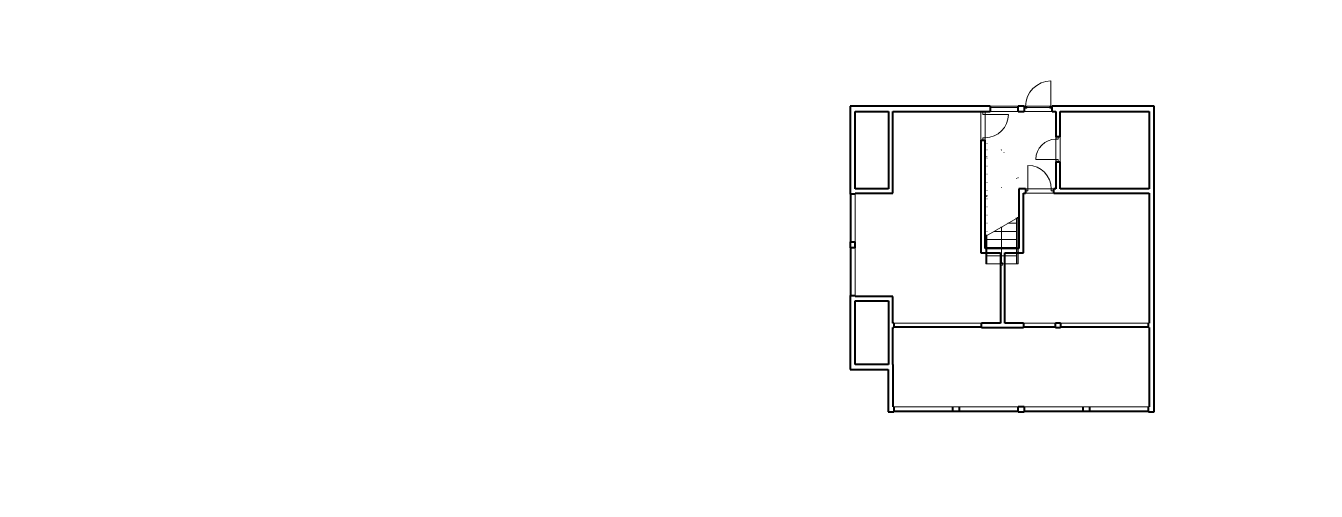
# Model space of a CAD drawing. Header units: millimetres. Extents: x 0 to 6720, y 0 to 401.
# Drawn here: x 0 to 823, y 0 to 297 of the extents above; entities that cross this region are included whole.
import ezdxf

# ---------------------------------------------------------------- set-up
doc = ezdxf.new("R2010")
doc.units = ezdxf.units.MM
for name, pattern in [('K5LT32773', [0]), ('K5LT32775', [250, 62.5, -62.5, 62.5, -62.5]), ('K5LT32776', [0]), ('K5LT32777', [25.2, 0.2, -25]), ('K5LT_BASIC', [0])]:
    doc.linetypes.add(name, pattern=pattern)
doc.layers.add('Системный слой', color=7, linetype='Continuous')

# ---------------------------------------------------------------- blocks, each defined once
blk = doc.blocks.new('U0')
at = {"layer": 'Системный слой', "color": 5, "linetype": 'K5LT32777', "lineweight": 18}
for p, q in [((612.47, 162.83), (612.47, 221.82)), ((613.27, 163.29), (613.27, 221.82)), ((613.27, 221.82), (632.07, 221.82)), ((613.27, 217.82), (632.07, 217.82)), ((622.47, 217.82), (620.71, 216.05)), ((624.24, 216.05), (620.71, 216.05)), ((622.47, 217.82), (624.24, 216.05)), ((622.47, 168.6), (622.47, 216.05)), ((632.07, 174.14), (632.07, 221.82)), ((632.87, 174.6), (632.87, 221.82)), ((633.07, 174.72), (633.07, 221.82)), ((613.27, 212.62), (632.07, 212.62)), ((613.27, 207.42), (632.07, 207.42)), ((613.27, 202.22), (632.07, 202.22)), ((613.27, 197.02), (632.07, 197.02)), ((613.27, 191.82), (632.07, 191.82)), ((613.27, 186.62), (632.07, 186.62)), ((613.27, 181.42), (632.07, 181.42)), ((613.27, 176.22), (632.07, 176.22)), ((613.27, 171.02), (626.66, 171.02)), ((613.27, 165.82), (617.65, 165.82))]:
    blk.add_line(p, q, dxfattribs=at)
at = {"layer": 'Системный слой', "color": 5, "linetype": 'K5LT32776', "lineweight": 18}
for p, q in [((612.47, 162.83), (633.07, 174.72)), ((632.07, 145.02), (632.07, 174.14)), ((632.87, 145.02), (632.87, 174.6)), ((633.07, 145.02), (633.07, 174.72)), ((617.65, 165.82), (632.07, 165.82)), ((622.47, 145.02), (622.47, 168.6)), ((626.66, 171.02), (632.07, 171.02)), ((612.47, 145.02), (612.47, 162.83)), ((613.27, 145.02), (613.27, 163.29)), ((613.27, 160.62), (632.07, 160.62)), ((613.27, 155.42), (632.07, 155.42)), ((613.27, 150.22), (632.07, 150.22)), ((633.07, 145.02), (612.47, 145.02))]:
    blk.add_line(p, q, dxfattribs=at)
blk.add_circle((622.47, 145.02), 1, dxfattribs=at)
at = {"layer": 'Системный слой'}
blk.add_point((633.07, 152.62), dxfattribs=at)

msp = doc.modelspace()

# ---------------------------------------------------------------- linework, layer by layer
at = {"layer": 'Системный слой', "color": 7, "linetype": 'K5LT32773', "lineweight": 18}
for p, q in [((654.07328, 245.57617), (654.07328, 261.77617)), ((610.67328, 242.01616), (610.67328, 240.45616)), ((612.03328, 242.01616), (610.67328, 242.01616)), ((610.67328, 240.45616), (612.03328, 240.45616)), ((612.03328, 240.45616), (612.03328, 242.01616)), ((612.03328, 240.45616), (626.91328, 240.45616)), ((615.27328, 245.61617), (633.07328, 245.61617)), ((615.27328, 245.61617), (633.07328, 245.61617)), ((633.07328, 244.87617), (615.27328, 244.87617)), ((633.07328, 244.87617), (615.27328, 244.87617)), ((615.27328, 242.41617), (633.07328, 242.41617)), ((615.27328, 242.41617), (633.07328, 242.41617)), ((637.07328, 245.61617), (654.87328, 245.61617)), ((638.63328, 245.57617), (637.07328, 245.57617)), ((637.07328, 245.57617), (637.07328, 244.41617)), ((654.87328, 244.87617), (637.07328, 244.87617)), ((637.07328, 244.41617), (638.63328, 244.41617)), ((637.07328, 242.41617), (654.87328, 242.41617)), ((638.63328, 244.41617), (638.63328, 245.57617)), ((654.87328, 245.57617), (653.31328, 245.57617)), ((653.31328, 245.57617), (653.31328, 244.41617)), ((653.31328, 244.41617), (654.87328, 244.41617)), ((654.87328, 244.41617), (654.87328, 245.57617)), ((610.67328, 225.57616), (610.67328, 224.01616)), ((612.03328, 225.57616), (610.67328, 225.57616)), ((610.67328, 224.01616), (612.03328, 224.01616)), ((612.03328, 224.01616), (612.03328, 225.57616)), ((658.67328, 226.21616), (657.31328, 226.21616)), ((657.31328, 226.21616), (657.31328, 224.65616)), ((657.31328, 224.65616), (658.67328, 224.65616)), ((658.67328, 224.65616), (658.67328, 226.21616)), ((639.43328, 192.97617), (639.43328, 207.85617)), ((657.31328, 211.77616), (644.43328, 211.77616)), ((658.67328, 211.77616), (657.31328, 211.77616)), ((657.31328, 211.77616), (657.31328, 210.21616)), ((657.31328, 210.21616), (658.67328, 210.21616)), ((658.67328, 210.21616), (658.67328, 211.77616)), ((526.07328, 159.21617), (526.07328, 189.61617)), ((526.69328, 189.61617), (526.69328, 159.21617)), ((529.27328, 159.21617), (529.27328, 189.61617)), ((639.43328, 192.97617), (637.87328, 192.97617)), ((637.87328, 192.97617), (637.87328, 191.61617)), ((637.87328, 191.61617), (639.43328, 191.61617)), ((639.43328, 191.61617), (639.43328, 192.97617)), ((655.87328, 192.97617), (654.31328, 192.97617)), ((654.31328, 192.97617), (654.31328, 191.61617)), ((654.31328, 191.61617), (655.87328, 191.61617)), ((655.87328, 191.61617), (655.87328, 192.97617)), ((526.07328, 124.81617), (526.07328, 155.21617)), ((526.69328, 155.21617), (526.69328, 124.81617)), ((529.27328, 124.81617), (529.27328, 155.21617)), ((609.87328, 107.21617), (553.87328, 107.21617)), ((657.07328, 107.21617), (636.67328, 107.21617)), ((716.27328, 107.21617), (660.27328, 107.21617)), ((553.87328, 105.13617), (609.87328, 105.13617)), ((609.87328, 104.41617), (553.87328, 104.41617)), ((636.67328, 105.13617), (657.07328, 105.13617)), ((657.07328, 104.41617), (636.67328, 104.41617)), ((660.27328, 105.13617), (716.27328, 105.13617)), ((716.27328, 104.41617), (660.27328, 104.41617)), ((633.07328, 53.81617), (553.87328, 53.81617)), ((591.47328, 53.81617), (553.87328, 53.81617)), ((553.87328, 51.35617), (633.07328, 51.35617)), ((553.87328, 51.35617), (591.47328, 51.35617)), ((633.07328, 50.61617), (553.87328, 50.61617)), ((591.47328, 50.61617), (553.87328, 50.61617)), ((633.07328, 53.81617), (595.47328, 53.81617)), ((595.47328, 51.35617), (633.07328, 51.35617)), ((633.07328, 50.61617), (595.47328, 50.61617)), ((716.27328, 53.81617), (637.07328, 53.81617)), ((674.67328, 53.81617), (637.07328, 53.81617)), ((637.07328, 51.35617), (716.27328, 51.35617)), ((637.07328, 51.35617), (674.67328, 51.35617)), ((716.27328, 50.61617), (637.07328, 50.61617)), ((674.67328, 50.61617), (637.07328, 50.61617)), ((716.27328, 53.81617), (678.67328, 53.81617)), ((678.67328, 51.35617), (716.27328, 51.35617)), ((716.27328, 50.61617), (678.67328, 50.61617))]:
    msp.add_line(p, q, dxfattribs=at)
at = {"layer": 'Системный слой', "color": 5, "linetype": 'K5LT_BASIC', "lineweight": 40}
for p, q in [((526.07328, 245.61617), (526.07328, 189.61617)), ((615.27328, 245.61617), (526.07328, 245.61617)), ((529.27328, 193.01617), (529.27328, 242.41617)), ((529.27328, 242.41617), (550.47328, 242.41617)), ((550.47328, 242.41617), (550.47328, 193.01617)), ((553.27328, 190.21617), (553.27328, 242.41617)), ((553.27328, 242.41617), (609.27328, 242.41617)), ((609.27328, 242.41617), (609.27328, 242.01616)), ((612.07328, 242.01616), (609.27328, 242.01616)), ((612.07328, 242.41617), (615.27328, 242.41617)), ((612.07328, 242.01616), (612.07328, 242.41617)), ((615.27328, 245.61617), (615.27328, 242.41617)), ((615.27328, 245.61617), (615.27328, 242.41617)), ((633.07328, 242.41617), (633.07328, 245.61617)), ((633.07328, 242.41617), (633.07328, 245.61617)), ((637.07328, 245.61617), (633.07328, 245.61617)), ((633.07328, 242.41617), (637.07328, 242.41617)), ((637.07328, 245.61617), (637.07328, 242.41617)), ((637.07328, 245.61617), (637.07328, 242.41617)), ((654.87328, 242.41617), (654.87328, 245.61617)), ((654.87328, 242.41617), (654.87328, 245.61617)), ((719.87328, 245.61617), (654.87328, 245.61617)), ((654.87328, 242.41617), (657.27328, 242.41617)), ((657.27328, 242.41617), (657.27328, 226.21616)), ((660.07328, 242.41617), (716.67328, 242.41617)), ((660.07328, 226.21616), (660.07328, 242.41617)), ((716.67328, 242.41617), (716.67328, 193.01617)), ((719.87328, 50.61617), (719.87328, 245.61617)), ((609.27328, 224.01616), (612.07328, 224.01616)), ((609.27328, 224.01616), (609.27328, 152.01617)), ((612.07328, 154.81617), (612.07328, 224.01616)), ((660.07328, 226.21616), (657.27328, 226.21616)), ((657.27328, 210.21616), (660.07328, 210.21616)), ((657.27328, 210.21616), (657.27328, 193.01617)), ((660.07328, 193.01617), (660.07328, 210.21616)), ((529.27328, 189.61617), (526.07328, 189.61617)), ((550.47328, 193.01617), (529.27328, 193.01617)), ((529.27328, 189.61617), (529.27328, 190.21617)), ((529.27328, 190.21617), (553.27328, 190.21617)), ((637.87328, 193.01617), (633.67328, 193.01617)), ((633.67328, 193.01617), (633.67328, 154.81617)), ((636.47328, 190.21617), (637.87328, 190.21617)), ((636.47328, 152.01617), (636.47328, 190.21617)), ((637.87328, 193.01617), (637.87328, 190.21617)), ((655.87328, 190.21617), (655.87328, 193.01617)), ((657.27328, 193.01617), (655.87328, 193.01617)), ((655.87328, 190.21617), (716.67328, 190.21617)), ((716.67328, 193.01617), (660.07328, 193.01617)), ((716.67328, 190.21617), (716.67328, 107.21617)), ((526.07328, 159.21617), (529.27328, 159.21617)), ((526.07328, 159.21617), (526.07328, 155.21617)), ((529.27328, 155.21617), (529.27328, 159.21617)), ((529.27328, 155.21617), (526.07328, 155.21617)), ((609.27328, 152.01617), (621.87328, 152.01617)), ((633.67328, 154.81617), (612.07328, 154.81617)), ((621.87328, 152.01617), (621.87328, 107.21617)), ((624.67328, 152.01617), (636.47328, 152.01617)), ((624.67328, 107.21617), (624.67328, 152.01617)), ((526.07328, 124.81617), (529.27328, 124.81617)), ((526.07328, 124.81617), (526.07328, 77.61617)), ((529.27328, 124.21618), (529.27328, 124.81617)), ((553.27328, 124.21618), (529.27328, 124.21618)), ((553.27328, 107.21617), (553.27328, 124.21618)), ((529.27328, 80.81617), (529.27328, 121.41618)), ((529.27328, 121.41618), (550.47328, 121.41618)), ((550.47328, 121.41618), (550.47328, 80.81617)), ((553.87328, 107.21617), (553.27328, 107.21617)), ((553.87328, 107.21617), (553.87328, 104.41617)), ((609.87328, 104.41617), (609.87328, 107.21617)), ((621.87328, 107.21617), (609.87328, 107.21617)), ((636.67328, 107.21617), (624.67328, 107.21617)), ((636.67328, 107.21617), (636.67328, 104.41617)), ((657.07328, 104.41617), (657.07328, 107.21617)), ((660.27328, 107.21617), (657.07328, 107.21617)), ((660.27328, 107.21617), (660.27328, 104.41617)), ((716.27328, 104.41617), (716.27328, 107.21617)), ((716.67328, 107.21617), (716.27328, 107.21617)), ((553.27328, 104.41617), (553.87328, 104.41617)), ((553.27328, 80.81617), (553.27328, 104.41617)), ((609.87328, 104.41617), (636.67328, 104.41617)), ((657.07328, 104.41617), (660.27328, 104.41617)), ((716.27328, 104.41617), (716.67328, 104.41617)), ((716.67328, 104.41617), (716.67328, 53.81617)), ((526.07328, 77.61617), (550.27328, 77.61617)), ((550.47328, 80.81617), (529.27328, 80.81617)), ((550.27328, 77.61617), (550.27328, 50.61617)), ((553.47328, 80.81617), (553.27328, 80.81617)), ((553.47328, 53.81617), (553.47328, 80.81617)), ((550.27328, 50.61617), (553.87328, 50.61617)), ((553.87328, 53.81617), (553.47328, 53.81617)), ((553.87328, 53.81617), (553.87328, 50.61617)), ((553.87328, 53.81617), (553.87328, 50.61617)), ((591.47328, 50.61617), (591.47328, 53.81617)), ((595.47328, 53.81617), (595.47328, 50.61617)), ((633.07328, 50.61617), (633.07328, 53.81617)), ((633.07328, 50.61617), (633.07328, 53.81617)), ((637.07328, 53.81617), (633.07328, 53.81617)), ((633.07328, 50.61617), (637.07328, 50.61617)), ((637.07328, 53.81617), (637.07328, 50.61617)), ((637.07328, 53.81617), (637.07328, 50.61617)), ((674.67328, 50.61617), (674.67328, 53.81617)), ((678.67328, 53.81617), (678.67328, 50.61617)), ((716.27328, 50.61617), (716.27328, 53.81617)), ((716.27328, 50.61617), (716.27328, 53.81617)), ((716.67328, 53.81617), (716.27328, 53.81617)), ((716.27328, 50.61617), (719.87328, 50.61617))]:
    msp.add_line(p, q, dxfattribs=at)
at = {"layer": 'Системный слой', "color": 7, "linetype": 'K5LT32775', "lineweight": 18}
for p, q in [((609.27328, 242.01616), (609.27328, 224.01616)), ((612.07328, 242.01616), (612.07328, 224.01616)), ((637.07328, 245.61617), (654.87328, 245.61617)), ((637.07328, 242.41617), (654.87328, 242.41617)), ((657.27328, 210.21616), (657.27328, 226.21616)), ((660.07328, 210.21616), (660.07328, 226.21616)), ((637.87328, 193.01617), (655.87328, 193.01617)), ((637.87328, 190.21617), (655.87328, 190.21617))]:
    msp.add_line(p, q, dxfattribs=at)
at = {"layer": 'Системный слой', "color": 7, "linetype": 'K5LT32773', "lineweight": 18}
for centre, radius, start, end in [((654.07328, 245.57617), 16.2, 90, 180), ((612.03328, 240.45616), 14.88, 270, 0), ((657.31328, 211.77616), 12.88, 90, 180), ((639.43328, 192.97617), 14.88, 0, 90)]:
    msp.add_arc(centre, radius, start, end, dxfattribs=at)

# ---------------------------------------------------------------- block references
at = {"layer": 'Системный слой'}
msp.add_blockref('U0', (0, 0), dxfattribs=at)

doc.saveas('drawing.dxf')
